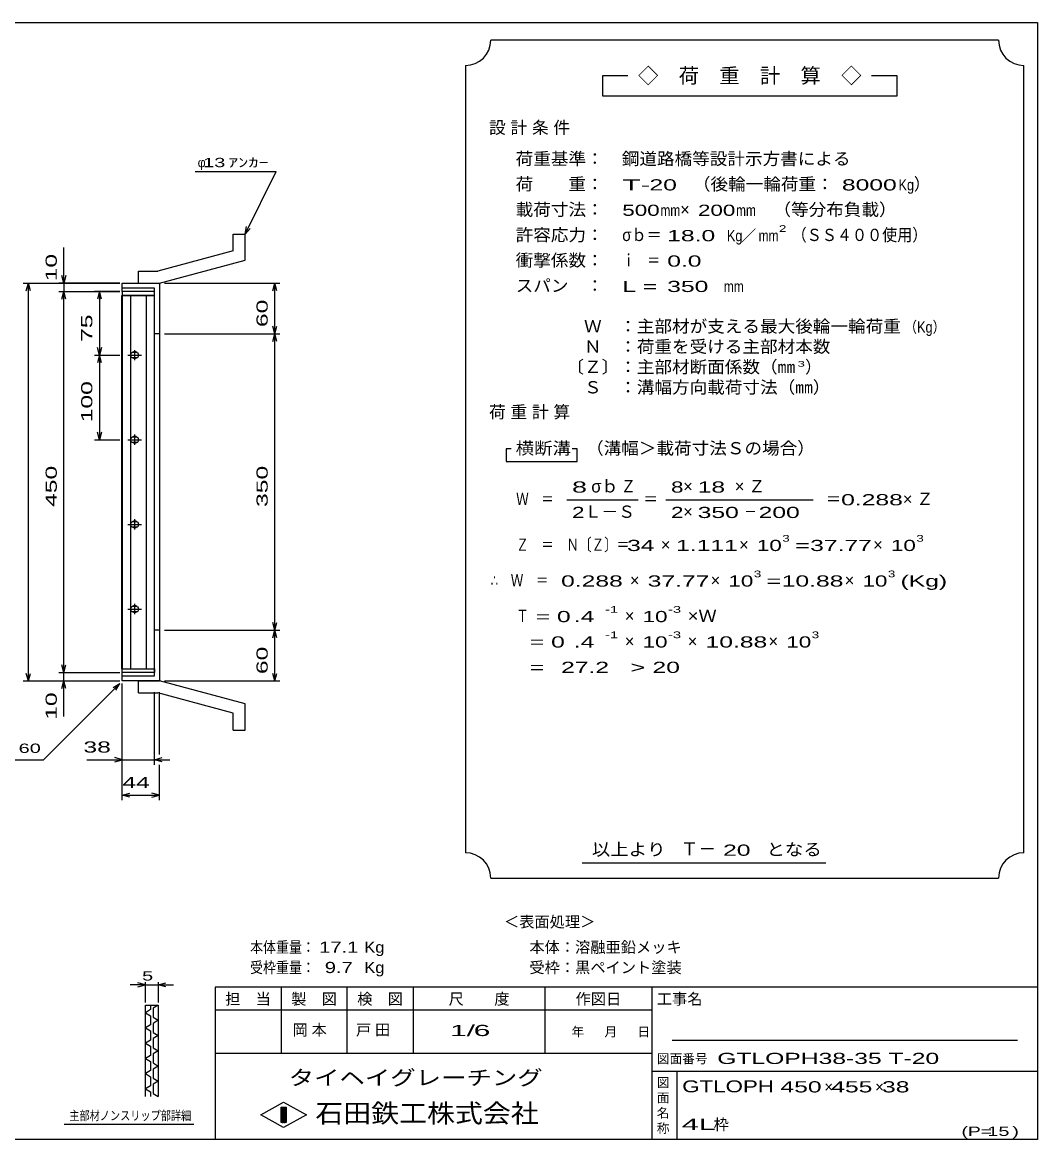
# Model space of a CAD drawing. Units: millimetres, scale not verified. Extents: x -1092 to 1039, y -770 to 632.
# Drawn here: x -161 to 1039, y -688 to 632 of the extents above; entities that cross this region are included whole.
import ezdxf
from ezdxf.enums import TextEntityAlignment as Align

# ---------------------------------------------------------------- set-up
doc = ezdxf.new("R2010")
doc.units = ezdxf.units.MM
doc.header["$LTSCALE"] = 6
for name, color, linetype, lineweight in [('0_2', 150, 'Continuous', 25), ('16', 3, 'Continuous', 25), ('19', 6, 'Continuous', 25), ('22', 4, 'Continuous', 25), ('24', 2, 'Continuous', 25), ('32', 4, 'Continuous', 25)]:
    doc.layers.add(name, color=color, linetype=linetype, lineweight=lineweight)
doc.styles.add('ベクトル', font='')
doc.styles.get('ベクトル').set_extended_font_data('ベクトル')

msp = doc.modelspace()

# ---------------------------------------------------------------- linework, layer by layer
at = {"layer": '0_2'}
for p, q in [((-1037.4, 632.1), (1038.6, 632.1)), ((1038.6, 632.1), (1038.6, -687.9)), ((1038.6, -507.9), (66.6, -507.9)), ((66.6, -507.9), (66.6, -687.9)), ((144.6, -507.9), (144.6, -585.9)), ((222.6, -585.9), (222.6, -507.9)), ((300.6, -507.9), (300.6, -585.9)), ((456.6, -585.9), (456.6, -507.9)), ((582.6, -507.9), (582.6, -687.9)), ((582.6, -534.9), (66.6, -534.9)), ((1014.6, -570.9), (606.6, -570.9)), ((66.6, -585.9), (582.6, -585.9)), ((582.6, -606.9), (1038.6, -606.9)), ((612.6, -687.9), (612.6, -606.9)), ((120.6, -658.5), (147.6, -643.5)), ((147.6, -643.5), (174.6, -658.5)), ((147.6, -673.5), (120.6, -658.5)), ((144.6, -649.5), (150.6, -649.5)), ((144.6, -667.5), (144.6, -649.5)), ((144.6, -649.5), (145.8, -649.5)), ((145.8, -649.5), (145.8, -667.5)), ((147, -667.5), (147, -649.5)), ((147, -649.5), (148.2, -649.5)), ((174.6, -658.5), (147.6, -673.5)), ((148.2, -649.5), (148.2, -667.5)), ((149.4, -667.5), (149.4, -649.5)), ((149.4, -649.5), (150.6, -649.5)), ((150.6, -649.5), (150.6, -667.5)), ((150.6, -649.5), (150.6, -667.5)), ((150.6, -667.5), (144.6, -667.5)), ((145.8, -667.5), (147, -667.5)), ((148.2, -667.5), (149.4, -667.5)), ((1038.6, -687.9), (-1037.4, -687.9))]:
    msp.add_line(p, q, dxfattribs=at)
at = {"layer": '16'}
for p, q in [((-43.7, -131.5), (-43.7, 309.5)), ((-43.7, 309.5), (-43, 309.5)), ((-5, 314), (-43, 314)), ((-43, 314), (-43, 309.5)), ((-43, 309.5), (-5, 309.5)), ((-43, 309.5), (-43, -131.5)), ((-5, 309.5), (-43, 309.5)), ((-33.5, 309.5), (-33.5, -131.5)), ((-14.5, -131.5), (-14.5, 309.5)), ((-5, 309.5), (-5, 314)), ((-5, -131.5), (-5, 309.5)), ((-36.5, 239), (-20.5, 239)), ((-26.5, 242), (-30.5, 242)), ((-28.5, 245), (-28.5, 233)), ((-30.5, 236), (-26.5, 236)), ((-36.5, 139), (-20.5, 139)), ((-26.5, 142), (-30.5, 142)), ((-30.5, 136), (-26.5, 136)), ((-28.5, 145), (-28.5, 133)), ((-26.5, 42), (-30.5, 42)), ((-28.5, 45), (-28.5, 33)), ((-36.5, 39), (-20.5, 39)), ((-30.5, 36), (-26.5, 36)), ((-36.5, -61), (-20.5, -61)), ((-26.5, -58), (-30.5, -58)), ((-30.5, -64), (-26.5, -64)), ((-28.5, -55), (-28.5, -67)), ((-43, -131.5), (-43.7, -131.5)), ((-43, -131.5), (-5, -131.5)), ((-43, -136), (-43, -131.5)), ((-43, -131.5), (-5, -131.5)), ((-5, -131.5), (-5, -136)), ((-5, -136), (-43, -136))]:
    msp.add_line(p, q, dxfattribs=at)
for centre, radius, start, end in [((-30.5, 239), 3, 90, 270), ((-28.5, 239), 4, 46.6, 133.4), ((-26.5, 239), 3, 270, 90), ((-28.5, 239), 4, 226.6, 313.4), ((-30.5, 139), 3, 90, 270), ((-28.5, 139), 4, 46.6, 133.4), ((-28.5, 139), 4, 226.6, 313.4), ((-26.5, 139), 3, 270, 90), ((-30.5, 39), 3, 90, 270), ((-28.5, 39), 4, 46.6, 133.4), ((-26.5, 39), 3, 270, 90), ((-28.5, 39), 4, 226.6, 313.4), ((-30.5, -61), 3, 90, 270), ((-28.5, -61), 4, 46.6, 133.4), ((-28.5, -61), 4, 226.6, 313.4), ((-26.5, -61), 3, 270, 90)]:
    msp.add_arc(centre, radius, start, end, dxfattribs=at)
at = {"layer": '19'}
for p, q in [((88, 382), (102, 382)), ((88, 362), (88, 382)), ((102, 351), (102, 382)), ((88, 362), (-1, 338)), ((1, 324), (102, 351)), ((-24, 338), (-1, 338)), ((-24, 324), (-24, 338)), ((-43, 314), (-43, 324)), ((-43, 324), (0, 324)), ((-5, 318), (-43, 318)), ((-24, 324), (1, 324)), ((-5, -140), (-5, 318)), ((0, 324), (1, 323)), ((1, 323), (1, -145)), ((1, 264), (-5, 264)), ((1, -86), (-5, -86)), ((-43, -146), (-43, -136)), ((-43, -140), (-5, -140)), ((1, -145), (0, -146)), ((0, -146), (-43, -146)), ((-24, -146), (1, -146)), ((-24, -160), (-24, -146)), ((102, -173), (1, -146)), ((-24, -160), (-1, -160)), ((88, -184), (-1, -160)), ((88, -204), (88, -184)), ((102, -204), (102, -173)), ((88, -204), (102, -204))]:
    msp.add_line(p, q, dxfattribs=at)
at = {"layer": '22'}
for p, q in [((43, 456), (139, 456)), ((102, 382), (139, 456)), ((102, 382), (103.8, 390.8)), ((102, 382), (108, 388.6)), ((-112, 324), (-112, 366)), ((-112, 324), (-114.4, 333)), ((-109.6, 333), (-112, 324)), ((-160, 324), (-46, 324)), ((-156.4, 315), (-154, 324)), ((-151.6, 315), (-154, 324)), ((-154, -146), (-154, 324)), ((-46, 324), (-118, 324)), ((-112, 324), (-112, 314)), ((7, 324), (143.2, 324)), ((134.8, 315), (137.2, 324)), ((139.6, 315), (137.2, 324)), ((137.2, 264), (137.2, 324)), ((-118, 314), (-46, 314)), ((-114.4, 305), (-112, 314)), ((-109.6, 305), (-112, 314)), ((-112, -136), (-112, 314)), ((-46, 314), (-76, 314)), ((-70, 314), (-72.4, 305)), ((-67.6, 305), (-70, 314)), ((-70, 314), (-70, 239)), ((7, 264), (143.2, 264)), ((137.2, 264), (134.8, 273)), ((134.8, 255), (137.2, 264)), ((137.2, 264), (139.6, 273)), ((139.6, 255), (137.2, 264)), ((137.2, -86), (137.2, 264)), ((-76, 239), (-46, 239)), ((-70, 239), (-72.4, 248)), ((-70, 239), (-72.4, 230)), ((-67.6, 248), (-70, 239)), ((-67.6, 230), (-70, 239)), ((-70, 239), (-70, 139)), ((-70, 139), (-72.4, 148)), ((-67.6, 148), (-70, 139)), ((-76, 139), (-46, 139)), ((137.2, -86), (134.8, -77)), ((137.2, -86), (139.6, -77)), ((7, -86), (143.2, -86)), ((134.8, -95), (137.2, -86)), ((139.6, -95), (137.2, -86)), ((137.2, -146), (137.2, -86)), ((-112, -136), (-114.4, -127)), ((-112, -136), (-109.6, -127)), ((-154, -146), (-156.4, -137)), ((-154, -146), (-151.6, -137)), ((-118, -136), (-46, -136)), ((-112, -146), (-112, -136)), ((137.2, -146), (134.8, -137)), ((137.2, -146), (139.6, -137)), ((-160, -146), (-46, -146)), ((-136, -239), (-46, -149)), ((-118, -146), (-46, -146)), ((-114.4, -155), (-112, -146)), ((-109.6, -155), (-112, -146)), ((-112, -188), (-112, -146)), ((-53.8, -153.8), (-46, -149)), ((-50.8, -156.8), (-46, -149)), ((-43, -245), (-43, -149)), ((-43, -287), (-43, -149)), ((7, -146), (143.2, -146)), ((-5, -245), (-5, -159.4)), ((1, -233), (1, -159.4)), ((-43, -239), (-52, -236.6)), ((-5, -239), (4, -236.6)), ((-256, -239), (-136, -239)), ((-85, -239), (-43, -239)), ((-52, -241.4), (-43, -239)), ((-43, -239), (-5, -239)), ((4, -241.4), (-5, -239)), ((-5, -239), (13, -239)), ((1, -287), (1, -245)), ((-43, -281), (-34, -278.6)), ((-34, -283.4), (-43, -281)), ((-43, -281), (1, -281)), ((1, -281), (-8, -278.6)), ((-8, -283.4), (1, -281))]:
    msp.add_line(p, q, dxfattribs=at)
at = {"layer": '24', "color": 4}
for p, q in [((992.4, 611.1), (392.4, 611.1)), ((362.4, 581.1), (362.4, -348.9)), ((1022.4, -348.9), (1022.4, 581.1)), ((554.4, 569.1), (524.4, 569.1)), ((524.4, 569.1), (524.4, 545.1)), ((872.4, 569.1), (842.4, 569.1)), ((872.4, 545.1), (872.4, 569.1)), ((524.4, 545.1), (872.4, 545.1)), ((416.4, 128.1), (410.4, 128.1)), ((410.4, 128.1), (410.4, 113.1)), ((494.4, 128.1), (488.4, 128.1)), ((494.4, 113.1), (494.4, 128.1)), ((410.4, 113.1), (494.4, 113.1)), ((482.4, 68.1), (566.4, 68.1)), ((599.4, 68.1), (773.4, 68.1)), ((500.4, -360.9), (788.4, -360.9)), ((392.4, -378.9), (992.4, -378.9))]:
    msp.add_line(p, q, dxfattribs=at)
for centre, start, end in [((362.4, 611.1), 270, 0), ((1022.4, 611.1), 180, 270), ((362.4, -378.9), 0, 90), ((1022.4, -378.9), 90, 180)]:
    msp.add_arc(centre, 30, start, end, dxfattribs=at)
at = {"layer": '32'}
for p, q in [((-15.6, -504.9), (-33.6, -504.9)), ((-15.6, -504.9), (-24.6, -502.5)), ((-24.6, -507.3), (-15.6, -504.9)), ((-15.6, -525.9), (-15.6, -501.9)), ((-15.6, -504.9), (-0.6, -504.9)), ((-0.6, -501.9), (-0.6, -525.9)), ((-0.6, -504.9), (8.4, -502.5)), ((8.4, -507.3), (-0.6, -504.9)), ((-0.6, -504.9), (17.4, -504.9)), ((-15.6, -528.9), (-0.6, -528.9)), ((-15.6, -636.9), (-15.6, -528.9)), ((-9.6, -534.3), (-15.6, -537.9)), ((-15.6, -537.9), (-9.6, -541.5)), ((-9.6, -528.9), (-9.6, -534.3)), ((-0.6, -528.9), (-6.6, -532.5)), ((-6.6, -532.5), (-6.6, -543.3)), ((-0.6, -528.9), (-0.6, -636.9)), ((-9.6, -552.3), (-15.6, -555.9)), ((-9.6, -541.5), (-9.6, -552.3)), ((-6.6, -543.3), (-0.6, -546.9)), ((-0.6, -546.9), (-6.6, -550.5)), ((-6.6, -550.5), (-6.6, -561.3)), ((-15.6, -555.9), (-9.6, -559.5)), ((-9.6, -559.5), (-9.6, -570.3)), ((-6.6, -561.3), (-0.6, -564.9)), ((-0.6, -564.9), (-6.6, -568.5)), ((-9.6, -570.3), (-15.6, -573.9)), ((-15.6, -573.9), (-9.6, -577.5)), ((-9.6, -577.5), (-9.6, -588.3)), ((-6.6, -568.5), (-6.6, -579.3)), ((-6.6, -579.3), (-0.6, -582.9)), ((-9.6, -588.3), (-15.6, -591.9)), ((-15.6, -591.9), (-9.6, -595.5)), ((-0.6, -582.9), (-6.6, -586.5)), ((-6.6, -586.5), (-6.6, -597.3)), ((-9.6, -606.3), (-15.6, -609.9)), ((-9.6, -595.5), (-9.6, -606.3)), ((-6.6, -597.3), (-0.6, -600.9)), ((-0.6, -600.9), (-6.6, -604.5)), ((-6.6, -604.5), (-6.6, -615.3)), ((-15.6, -609.9), (-9.6, -613.5)), ((-9.6, -613.5), (-9.6, -624.3)), ((-6.6, -615.3), (-0.6, -618.9)), ((-0.6, -618.9), (-6.6, -622.5)), ((-9.6, -624.3), (-15.6, -627.9)), ((-15.6, -627.9), (-9.6, -631.5)), ((-9.6, -631.5), (-9.6, -636.9)), ((-6.6, -622.5), (-6.6, -633.3)), ((-6.6, -633.3), (-0.6, -636.9)), ((41.4, -669.9), (-111.6, -669.9))]:
    msp.add_line(p, q, dxfattribs=at)

# ---------------------------------------------------------------- texts
at = {"layer": '0_2', "style": 'ベクトル'}
for s, height, p in [('担\u3000当', 13.2, (78.6, -521.7)), ('製\u3000図', 13.2, (156.6, -521.7)), ('検\u3000図', 13.2, (234.6, -521.7)), ('尺\u3000\u3000度', 13.2, (342.6, -521.7)), ('作図日', 13.2, (492.6, -521.7)), ('工事名', 13.2, (588.6, -521.7)), ('年', 11, (487.8, -560.4)), ('月', 11, (526.8, -560.4)), ('日', 11, (565.8, -560.4)), ('図面番号', 11, (588.6, -592.2)), ('図', 11, (588.6, -620.4)), ('面', 11, (588.6, -638.4)), ('名', 11, (588.6, -656.4)), ('称', 11, (588.6, -674.4))]:
    msp.add_text(s, height=height, dxfattribs=at).set_placement(p, align=Align.MIDDLE_LEFT)
at = {"layer": '0_2', "color": 222, "style": 'ベクトル'}
for s, height, width, p in [('タイヘイグレーチング', 17.6, 1.25, (153.6, -614.7)), ('石田鉄工株式会社', 21.99, 1.1, (185.1, -656.7))]:
    msp.add_text(s, height=height, dxfattribs=dict(at, width=width)).set_placement(p, align=Align.MIDDLE_LEFT)
at = {"layer": '22', "color": 2, "style": 'ベクトル'}
for s, height, p in [('φ', 11, (46, 466.5)), ('＜表面処理＞', 13.2, (408, -430.5)), ('本体：', 13.2, (438, -460.5)), ('溶融亜鉛メッキ', 13.2, (492, -460.5)), ('受枠：', 13.2, (438, -484.5)), ('黒ペイント塗装', 13.2, (492, -484.5)), ('×', 13.2, (786.6, -625.5)), ('×', 13.2, (846.6, -625.5)), ('枠', 13.2, (655.8, -669.9))]:
    msp.add_text(s, height=height, dxfattribs=at).set_placement(p, align=Align.MIDDLE_LEFT)
for s, height, width, p in [(' 13 ', 11, 1.6, (46, 466.5)), ('ｱﾝｶｰ', 11, 1.6, (82, 466.5)), (' 60 ', 11, 1.6, (-172, -225.5)), (' 38 ', 13.2, 1.65, (-97, -224)), (' 44 ', 13.2, 1.65, (-51, -266)), ('本体重量：', 13.2, 0.85, (108, -460.5)), (' 17.1', 13.2, 1.35, (183, -460.5)), ('Kg', 13.2, 1.1, (243, -460.5)), ('受枠重量：', 13.2, 0.85, (108, -484.5)), ('  9.7', 13.2, 1.35, (183, -484.5)), ('Kg', 13.2, 1.1, (243, -484.5)), ('1/', 13.2, 2, (344.4, -558.9)), (' 6 ', 13.2, 2, (362.4, -558.9)), ('GTLOPH38-35 T-20      ', 13.2, 1.65, (660, -591.9)), ('GTLOPH', 14.08, 1.4, (618.6, -624.9)), (' 450 ', 13.2, 1.65, (726.6, -625.5)), (' 455 ', 13.2, 1.65, (786.6, -625.5)), (' 38 ', 13.2, 1.65, (846.6, -625.5)), ('4L', 13.2, 2.05, (618, -669.9)), ('(P=', 11, 1.55, (948.6, -678)), (' 15 ', 11, 1.6, (972.6, -678)), (')', 11, 1.6, (1008.6, -678))]:
    msp.add_text(s, height=height, dxfattribs=dict(at, width=width)).set_placement(p, align=Align.MIDDLE_LEFT)
at = {"layer": '22', "color": 2, "style": 'ベクトル', "width": 1.65}
for s, p in [(' 10 ', (-127, 318)), (' 60 ', (122.2, 264)), (' 75 ', (-85, 246.5)), (' 100 ', (-85, 151.5)), (' 450 ', (-127, 51.5)), (' 350 ', (122.2, 51.5)), (' 60 ', (122.2, -146)), (' 10 ', (-127, -200))]:
    msp.add_text(s, height=13.2, rotation=90, dxfattribs=at).set_placement(p, align=Align.MIDDLE_LEFT)
at = {"layer": '22', "color": 2, "char_height": 13.2, "attachment_point": 4, "style": 'ベクトル'}
for s, insert in [('\\T1.25;岡本\u3000', (158.1, -558.9)), ('\\T1.25;戸田\u3000', (233.1, -558.9))]:
    msp.add_mtext(s, dxfattribs=dict(at, insert=insert))
at = {"layer": '24', "style": 'ベクトル'}
for s, height, p in [('◇\u3000荷\u3000重\u3000計\u3000算\u3000◇', 17.6, (566.4, 569.1)), ('）', 14.5, (892.2, 441)), ('×', 14.5, (616.2, 411)), ('／', 13.2, (687.9, 380.1)), ('）', 14.5, (763.8, 225)), ('σｂ', 14.52, (511.2, 84)), ('×', 14.5, (619.8, 84)), ('Ｌ－Ｓ', 14.52, (503.4, 54)), ('×', 14.5, (619.8, 54)), ('×', 14.5, (593.4, 15)), ('×', 14.5, (685.8, 15)), ('×', 14.5, (844.2, 15)), ('×', 14.5, (556.8, -27)), ('×', 14.5, (652.2, -27)), ('×', 14.5, (810.6, -27)), ('×', 14.5, (550.8, -69)), ('×', 14.5, (550.8, -99)), ('×', 14.5, (625.2, -99)), ('×', 14.5, (720.6, -99)), ('Ｔ－', 15.4, (616.8, -344.4))]:
    msp.add_text(s, height=height, dxfattribs=at).set_placement(p, align=Align.MIDDLE_LEFT)
for s, height, width, p in [('荷重基準：\u3000', 14.52, 1.05, (421.8, 471)), ('鋼道路橋等設計示方書による', 14.52, 1.05, (547.2, 471)), ('荷\u3000\u3000重：\u3000', 14.52, 1.05, (421.8, 441)), ('（後輪一輪荷重：', 14.52, 1.05, (631.2, 441)), ('T-', 13.2, 2, (547.8, 440.1)), (' 20 ', 13.2, 1.65, (571.8, 440.1)), (' 8000', 13.2, 1.65, (799.2, 440.1)), ('Kg', 13.2, 0.85, (874.2, 440.1)), ('載荷寸法：\u3000', 14.52, 1.05, (421.8, 411)), ('500', 13.2, 1.5, (547.8, 410.1)), ('mm', 13.2, 0.8, (592.8, 410.1)), ('200', 13.2, 1.5, (637.2, 410.1)), ('mm', 13.2, 0.8, (682.2, 410.1)), ('\u3000（等分布負載）', 14.52, 1.05, (705.6, 411)), ('許容応力：\u3000', 14.52, 1.05, (421.8, 381)), ('σｂ＝', 14.52, 0.9, (547.8, 381)), (' 18.0', 13.2, 1.65, (592.8, 380.1)), ('Kg', 13.2, 0.85, (671.4, 380.1)), ('mm', 13.2, 0.8, (708.9, 380.1)), ('2', 7.92, 1.5, (732.9, 388.5)), ('（ＳＳ４００使用）', 14.52, 0.9, (747.9, 381)), ('衝撃係数：\u3000', 14.52, 1.05, (421.8, 351)), ('ｉ\u3000＝', 14.52, 0.75, (547.8, 351)), (' 0.0', 13.2, 1.65, (592.8, 350.1)), ('スパン\u3000：\u3000', 14.52, 1.05, (421.8, 321)), ('L =', 13.2, 1.65, (547.8, 320.1)), (' 350 ', 13.2, 1.65, (592.8, 320.1)), ('mm', 13.2, 0.8, (667.8, 320.1)), ('\u3000Ｗ\u3000：主部材が支える最大後輪一輪荷重', 14.52, 1.05, (481.8, 273)), ('（Kg）', 13.2, 0.85, (880.8, 272.1)), ('\u3000Ｎ\u3000：荷重を受ける主部材本数', 14.52, 1.05, (481.8, 249)), ('〔Ｚ〕：主部材断面係数（㎜', 14.52, 1.05, (481.8, 225)), ('3', 6.6, 1.8, (754.8, 228.6)), ('\u3000Ｓ\u3000：溝幅方向載荷寸法（㎜）', 14.52, 1.05, (481.8, 201)), ('横断溝', 14.52, 1.1, (421.8, 129)), ('\u3000（溝幅＞載荷寸法Ｓの場合）', 14.52, 1.05, (484.2, 129)), ('8', 13.2, 1.8, (488.4, 83.1)), ('Ｚ', 14.5, 0.9, (546, 84)), ('8', 13.2, 1.5, (605.4, 83.1)), (' 18 ', 13.2, 1.65, (628.8, 83.1)), ('Ｗ\u3000＝', 14.52, 0.75, (422.4, 69)), ('＝', 14.5, 0.9, (572.4, 69)), ('＝', 14.5, 0.9, (788.4, 69)), ('0.288', 13.2, 1.65, (806.4, 68.1)), ('2', 13.2, 1.5, (488.4, 53.1)), ('2', 13.2, 1.5, (605.4, 53.1)), (' 350 ', 13.2, 1.65, (628.8, 53.1)), ('－', 14.5, 0.75, (691.8, 54)), (' 200 ', 13.2, 1.65, (700.8, 53.1)), ('3', 7.92, 1.5, (736.8, 22.5)), ('3', 7.92, 1.5, (895.2, 22.5)), ('Ｚ\u3000＝\u3000Ｎ〔Ｚ〕＝', 14.52, 0.75, (422.4, 15)), (' 34 ', 13.2, 1.65, (545.4, 14.1)), ('1.111', 13.2, 1.65, (611.4, 14.1)), ('10', 13.2, 1.5, (706.8, 14.1)), ('=', 13.2, 1.7, (751.8, 14.1)), ('37.77', 13.2, 1.65, (769.8, 14.1)), ('10', 13.2, 1.5, (865.2, 14.1)), ('∴\u3000Ｗ\u3000＝', 14.52, 0.75, (392.4, -27)), (' 0.288', 13.2, 1.65, (467.4, -27.9)), ('37.77', 13.2, 1.65, (577.8, -27.9)), ('10', 13.2, 1.5, (673.2, -27.9)), ('3', 7.92, 1.5, (703.2, -19.5)), ('=', 13.2, 1.7, (718.2, -27.9)), ('10.88', 13.2, 1.65, (736.2, -27.9)), ('10', 13.2, 1.5, (831.6, -27.9)), ('3', 7.92, 1.5, (861.6, -19.5)), ('(Kg)', 13.2, 1.65, (876.6, -27.9)), ('Ｔ', 14.5, 0.75, (422.4, -69)), (' = 0', 13.2, 1.65, (437.4, -69.9)), (' .4 ', 13.2, 1.65, (482.4, -69.9)), ('-1', 7.92, 1.65, (527.4, -61.5)), ('10', 13.2, 1.5, (571.8, -69.9)), ('-3', 7.92, 1.65, (601.8, -61.5)), ('×Ｗ', 14.52, 1.1, (625.2, -69)), ('-1', 7.92, 1.65, (527.4, -91.5)), ('-3', 7.92, 1.65, (601.8, -91.5)), ('3', 7.92, 1.5, (771.6, -91.5)), ('  = 0', 13.2, 1.65, (422.4, -99.9)), (' .4 ', 13.2, 1.65, (482.4, -99.9)), ('10', 13.2, 1.5, (571.8, -99.9)), ('10.88', 13.2, 1.65, (646.2, -99.9)), ('10', 13.2, 1.5, (741.6, -99.9)), ('  =', 13.2, 1.65, (422.4, -129.9)), (' 27.2', 13.2, 1.65, (467.4, -129.9)), ('>', 13.2, 1.7, (557.4, -129.9)), (' 20 ', 13.2, 1.65, (575.4, -129.9)), ('以上より\u3000', 14.52, 1.1, (511.8, -345)), (' 20 ', 13.2, 1.65, (658.8, -345.9)), ('となる', 14.52, 1.1, (718.2, -345))]:
    msp.add_text(s, height=height, dxfattribs=dict(at, width=width)).set_placement(p, align=Align.MIDDLE_LEFT)
at = {"layer": '24', "char_height": 14.52, "attachment_point": 4, "style": 'ベクトル'}
for s, insert in [('\\T1.28;設計条件', (390.3, 507)), ('\\T1.28;荷重計算', (390.3, 171)), ('\\T1.42;×Ｚ', (680.7, 84)), ('\\T1.42;×Ｚ', (879.3, 69))]:
    msp.add_mtext(s, dxfattribs=dict(at, insert=insert))
at = {"layer": '32', "color": 2, "style": 'ベクトル'}
for s, width, p in [(' 5 ', 1.6, (-26.1, -494.4)), ('主部材ノンスリップ部詳細', 0.8, (-105.6, -659.4))]:
    msp.add_text(s, height=11, dxfattribs=dict(at, width=width)).set_placement(p, align=Align.MIDDLE_LEFT)

doc.saveas('drawing.dxf')
